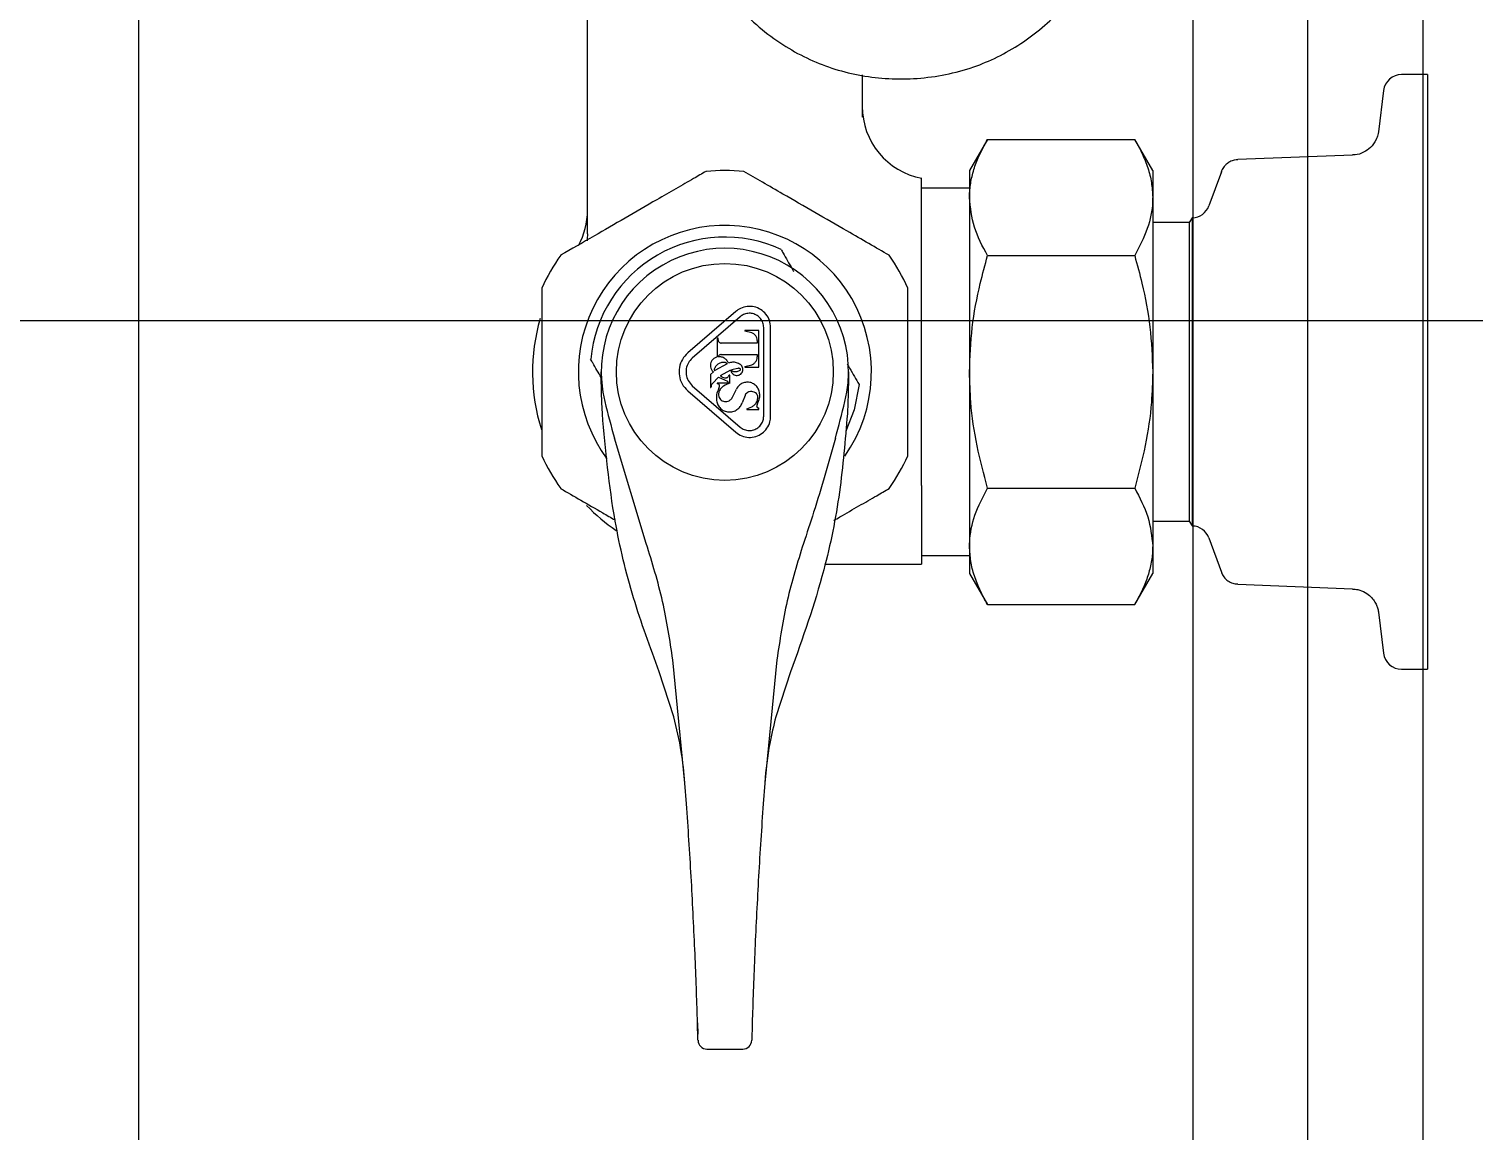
# Model space of a CAD drawing. Header units: millimetres. Extents: x 12325263 to 13848842, y -1463133 to 573208.
# Drawn here: x 12569835.6 to 12569961.3, y -847957.3 to -847861.4 of the extents above; entities that cross this region are included whole.
import ezdxf
from ezdxf.xclip import XClip

# ---------------------------------------------------------------- set-up
doc = ezdxf.new("R2010")
doc.units = ezdxf.units.MM
doc.header["$LTSCALE"] = 1000
doc.header["$XCLIPFRAME"] = 0
doc.linetypes.add('DOTE', pattern=[2.42, 2, -0.2, 0.02, -0.2])
for name, color, linetype in [('A-AXIS', 16, 'DOTE'), ('A-WALL', 5, 'Continuous'), ('fur202301', 252, 'Continuous'), ('WALL', 5, 'Continuous'), ('WALL-SHATCH', 8, 'Continuous'), ('建筑-楼板开洞', 251, 'Continuous')]:
    doc.layers.add(name, color=color, linetype=linetype)

# ---------------------------------------------------------------- blocks, each defined once
blk = doc.blocks.new('adgshg13-A$C7F010FC0')
at = {"layer": 'WALL-SHATCH'}
h = blk.add_hatch(color=256, dxfattribs=at)
h.dxf.hatch_style = 1
h.paths.add_polyline_path([(-60384.17, -16880.9), (-763.16, 197.48), (12587.62, -13153.3), (12587.62, -157996.02), (-162964.85, -188820.43), (-171262.38, -180522.9), (-171262.38, -31310.9), (-150707.19, -10755.71), (-131860.08, -7980.9), (-99162.38, -7980.9), (-99162.38, -4980.9), (-76620.43, -4980.9), (-70107.65, -16880.9)], flags=16)
h.paths.add_polyline_path([(-60091.23, -16380.9), (-646.88, 646.88), (12987.62, -12987.62), (12987.62, -158331.9), (-163100.58, -189250.38), (-171662.38, -180688.59), (-171662.38, -31145.21), (-150777.9, -10260.73), (-131896.69, -7480.9), (-99562.38, -7480.9), (-99562.38, -4580.9), (-76365.55, -4580.9), (-69907.51, -16380.9)])
blk = doc.blocks.new('A$C4C7A72D3')
at = {"layer": 'WALL', "color": 1}
blk.add_blockref('adgshg13-A$C7F010FC0', (210433.01, 205503.57), dxfattribs=at)
blk = doc.blocks.new('qlzw')
at = {"layer": 'A-AXIS'}
blk.add_line((12411416.81, 1033989.76), (12486866.81, 1033989.76), dxfattribs=at)
blk = doc.blocks.new('asdgag2019070515155847995')
for p, q in [((236.86, 0), (262.72, 0)), ((236.86, 0), (236.86, -2.24)), ((262.72, 0), (288.58, 0)), ((288.58, -2.24), (288.58, 0)), ((238.25, -3.81), (241.85, -4.25)), ((283.6, -4.25), (287.19, -3.81)), ((243.86, -6.51), (244.26, -16.49)), ((281.18, -16.49), (281.58, -6.51)), ((245.31, -17.91), (248.28, -19)), ((277.16, -19), (280.14, -17.91)), ((249.32, -20.43), (249.32, -20.46)), ((249.32, -20.46), (262.72, -20.46)), ((249.32, -20.46), (249.73, -20.7)), ((249.73, -20.7), (262.72, -20.7)), ((249.73, -20.7), (249.73, -23.88)), ((262.72, -20.46), (276.12, -20.46)), ((262.72, -20.7), (275.71, -20.7)), ((275.71, -20.7), (276.12, -20.46)), ((275.71, -23.88), (275.71, -20.7)), ((276.12, -20.46), (276.12, -20.43)), ((245.21, -23.88), (242.5, -25.45)), ((245.21, -23.88), (247.55, -23.88)), ((247.55, -23.88), (262.72, -23.88)), ((262.72, -23.88), (277.89, -23.88)), ((277.89, -23.88), (280.24, -23.88)), ((282.95, -25.45), (280.24, -23.88)), ((242.5, -38.24), (242.5, -25.45)), ((252.61, -38.24), (252.61, -25.45)), ((272.83, -38.24), (272.83, -25.45)), ((282.95, -38.24), (282.95, -25.45)), ((242.5, -38.24), (245.21, -39.81)), ((280.24, -39.81), (282.95, -38.24)), ((245.21, -39.81), (247.55, -39.81)), ((246.75, -39.81), (246.75, -43.97)), ((247.55, -39.81), (262.72, -39.81)), ((262.72, -39.81), (277.89, -39.81)), ((277.89, -39.81), (280.24, -39.81)), ((278.68, -43.97), (278.68, -39.81)), ((246.57, -43.97), (245.89, -43.97)), ((254.31, -43.97), (253.87, -43.97)), ((272.61, -43.97), (279.44, -43.97)), ((279.44, -52.38), (279.44, -43.97)), ((236.89, -49.14), (240.57, -49.14)), ((288.79, -55.36), (292.71, -56.66)), ((287.77, -56.56), (298.49, -57.62)), ((298.49, -57.62), (300.27, -57.75)), ((319.33, -63.46), (320.31, -63.43)), ((298.49, -64.55), (287.77, -65.6)), ((300.27, -64.42), (298.49, -64.55)), ((292.71, -65.51), (288.79, -66.8)), ((250.72, -73.02), (218.54, -73.02)), ((423.22, -112.03), (181.97, -112.03))]:
    blk.add_line(p, q)
at = {"color": 1}
for p, q in [((265.38, -50.38), (266.37, -50.43)), ((266.58, -57.1), (258.86, -57.1)), ((266.58, -57.7), (258.86, -57.7)), ((259.11, -58.14), (259.11, -59.34)), ((262.3, -58.14), (259.11, -58.14)), ((259.32, -58.73), (259.17, -59.34)), ((260, -58.27), (260.21, -58.27)), ((260.21, -58.27), (260.21, -61.39)), ((261.21, -58.27), (261.42, -58.27)), ((261.21, -61.39), (261.21, -58.27)), ((262.25, -59.34), (262.1, -58.73)), ((262.3, -59.34), (262.3, -58.14)), ((265.57, -58.27), (265.64, -58.3)), ((265.92, -59.18), (265.76, -58.75)), ((265.98, -58.14), (265.85, -58.14)), ((265.98, -59.18), (265.98, -58.14)), ((257.47, -60.14), (261.07, -64.31)), ((257.93, -59.75), (261.53, -63.91)), ((259.11, -59.34), (259.17, -59.34)), ((262.25, -59.34), (262.3, -59.34)), ((262.41, -59.96), (262.55, -60.5)), ((263.92, -63.91), (267.52, -59.75)), ((264.92, -60.42), (264.23, -60.08)), ((264.37, -64.31), (267.97, -60.14)), ((264.76, -59.33), (265.4, -59.58)), ((265.92, -59.18), (265.98, -59.18)), ((262.02, -60.89), (262.61, -61.94)), ((262.57, -60.58), (263.05, -61.48)), ((263.71, -60.66), (263.02, -60.66)), ((263.18, -61.64), (263.54, -60.85)), ((263.63, -60.79), (263.69, -60.79)), ((263.69, -60.79), (263.69, -61.75)), ((264.17, -61.61), (263.99, -61.54)), ((259.78, -61.67), (259.78, -61.74)), ((259.93, -61.67), (259.78, -61.67)), ((259.78, -61.74), (261.42, -61.74)), ((262.72, -62.08), (262.96, -62.33)), ((262.96, -62.33), (264.09, -62.33)), ((263.18, -61.64), (263.72, -62.16)), ((263.69, -61.75), (263.75, -61.75)), ((263.78, -61.64), (263.75, -61.75)), ((264.09, -62.33), (264.09, -62.29)), ((277.64, -67.91), (268.49, -70.69)), ((266.37, -71.73), (265.38, -71.78))]:
    blk.add_line(p, q, dxfattribs=at)
at = {"color": 1, "flags": 128}
blk.add_lwpolyline([(263.82, -49.41), (266.01, -49.83), (267.87, -50.56)], dxfattribs=at)
at = {"flags": 128}
blk.add_lwpolyline([(250.72, -73.02), (251.18, -73.04), (251.31, -73.05)], dxfattribs=at)
at = {"color": 1}
blk.add_circle((262.72, -61.08), 9.43, dxfattribs=at)
for centre, radius, start, end in [((238.44, -2.24), 1.58, 180, 263), ((287, -2.24), 1.58, 277, 0), ((247.74, -20.48), 1.58, 2, 70), ((277.7, -20.48), 1.58, 110, 178), ((239.63, -42.77), 6.37, 270, 349.1931), ((262.72, -61.08), 17.51, 114.62, 125.38), ((262.72, -61.08), 17.51, 54.62, 65.38), ((320.82, -59.54), 0.796, 1.5191, 88.5077), ((262.72, -61.08), 17.51, 174.62, 185.38), ((262.72, -61.08), 58.91, 359.9951, 1.5186), ((262.72, -61.08), 58.91, 358.4807, 359.9951), ((320.82, -62.62), 0.796, 271.4923, 358.4809), ((262.72, -61.08), 16.72, 314.046, 325.5452), ((248.66, -79.39), 6.37, 61.0882, 90), ((262.72, -61.08), 17.51, 234.62, 245.38), ((262.72, -61.08), 17.51, 294.62, 305.38), ((262.72, -61.08), 16.72, 253.916, 287.4167)]:
    blk.add_arc(centre, radius, start, end)
for centre, radius, start, end in [((262.72, -61.08), 12.74, 54.9601, 120), ((262.72, -61.08), 12.74, 120, 306.4357), ((262.72, -61.08), 10.75, 76.1351, 283.8649), ((228.67, -199.05), 152.86, 74.8984, 76.1351), ((262.72, -61.08), 11.72, 155.3911, 264.6089), ((228.67, 76.89), 152.86, 283.8649, 285.1016)]:
    blk.add_arc(centre, radius, start, end, dxfattribs=at)
for points, knots in [([(241.85, -4.26), (241.94, -4.27), (242.16, -4.31), (242.65, -4.5), (243.21, -4.89), (243.65, -5.54), (243.86, -6.1), (243.84, -6.43), (243.83, -6.51)], [0, 0, 0, 0, 0.083151, 0.212895, 0.472964, 0.694653, 0.932442, 1, 1, 1, 1]), ([(281.62, -6.51), (281.62, -6.36), (281.62, -5.97), (281.87, -5.42), (282.22, -4.94), (282.61, -4.62), (282.98, -4.42), (283.28, -4.32), (283.48, -4.27), (283.58, -4.26), (283.6, -4.25)], [0, 0, 0, 0, 0.141128, 0.354771, 0.534042, 0.68655, 0.812978, 0.911827, 0.98097, 1, 1, 1, 1]), ([(244.28, -16.49), (244.28, -16.59), (244.29, -16.83), (244.43, -17.16), (244.62, -17.45), (244.83, -17.65), (245.02, -17.78), (245.16, -17.86), (245.26, -17.9), (245.3, -17.91), (245.31, -17.91)], [0, 0, 0, 0, 0.156525, 0.377582, 0.564507, 0.719822, 0.842423, 0.929973, 0.981893, 1, 1, 1, 1]), ([(280.14, -17.91), (280.14, -17.91), (280.16, -17.91), (280.24, -17.88), (280.38, -17.81), (280.63, -17.65), (280.91, -17.36), (281.13, -16.94), (281.15, -16.64), (281.16, -16.49)], [0, 0, 0, 0, 0.00136, 0.035544, 0.138531, 0.250515, 0.51724, 0.770449, 1, 1, 1, 1]), ([(245.31, -17.91), (245.3, -17.91), (245.29, -17.91), (245.33, -17.92), (245.39, -17.94), (245.41, -17.95)], [0, 0, 0, 0, 0.1043126, 0.7025435, 1, 1, 1, 1]), ([(242.5, -25.45), (242.91, -25.22), (243.72, -24.78), (244.98, -24.28), (246.26, -23.95), (247.12, -23.91), (247.55, -23.88)], [0, 0, 0, 0, 0.247269, 0.495363, 0.746874, 1, 1, 1, 1]), ([(247.55, -23.88), (247.67, -23.89), (248.58, -23.9), (250.29, -24.24), (251.83, -25.04), (252.61, -25.45)], [0, 0, 0, 0, 0.070107, 0.530793, 1, 1, 1, 1]), ([(252.61, -25.45), (253.41, -25.23), (255.45, -24.67), (258.83, -24.03), (261.42, -23.93), (262.72, -23.88)], [0, 0, 0, 0, 0.24268, 0.618986, 1, 1, 1, 1]), ([(262.72, -23.88), (263.6, -23.91), (265.74, -23.96), (269.14, -24.47), (271.6, -25.12), (272.83, -25.45)], [0, 0, 0, 0, 0.256847, 0.626489, 1, 1, 1, 1]), ([(272.83, -25.45), (273.65, -25.01), (275.31, -24.13), (277.03, -23.97), (277.89, -23.88)], [0, 0, 0, 0, 0.495458, 1, 1, 1, 1]), ([(277.89, -23.88), (278.01, -23.89), (278.52, -23.89), (279.43, -24.01), (280.61, -24.33), (281.78, -24.81), (282.56, -25.24), (282.95, -25.45)], [0, 0, 0, 0, 0.070072, 0.299825, 0.53084, 0.76503, 1, 1, 1, 1]), ([(181.2, -65.86), (182.66, -65.82), (185.76, -65.74), (190.44, -65.63), (195.06, -65.52), (199.23, -65.42), (202.73, -65.35), (205.92, -65.28), (208.94, -65.21), (212.03, -65.11), (214.9, -65.05), (217.75, -65.05), (220.68, -64.85), (223.7, -64.17), (226.53, -63.03), (229.04, -61.55), (231.19, -59.81), (232.99, -57.88), (234.93, -55.16), (236.59, -51.52), (237.28, -47.57), (237.24, -44.3), (236.91, -41.9), (236.29, -39.56), (235.37, -37.35), (234.22, -35.35), (232.82, -33.47), (231.1, -31.68), (228.96, -29.98), (226.37, -28.51), (223.9, -27.6), (221.73, -27.1), (220.04, -26.9), (218.27, -26.84), (216.61, -26.83), (215.49, -26.87), (214.95, -26.88)], [0, 0, 0, 0, 0.040168, 0.085003, 0.128509, 0.167164, 0.199279, 0.224566, 0.254744, 0.282354, 0.309283, 0.333633, 0.360443, 0.38979, 0.418877, 0.447241, 0.4753, 0.503232, 0.530791, 0.584139, 0.639075, 0.668147, 0.698809, 0.729046, 0.75484, 0.781527, 0.807344, 0.833272, 0.861561, 0.892136, 0.922212, 0.936722, 0.954652, 0.969047, 0.98531, 1, 1, 1, 1]), ([(247.55, -39.81), (247.43, -39.8), (246.92, -39.8), (246.01, -39.68), (244.83, -39.36), (243.66, -38.88), (242.88, -38.45), (242.5, -38.24)], [0, 0, 0, 0, 0.070072, 0.299825, 0.53084, 0.76503, 1, 1, 1, 1]), ([(252.61, -38.24), (251.79, -38.68), (250.13, -39.56), (248.42, -39.72), (247.55, -39.81)], [0, 0, 0, 0, 0.495458, 1, 1, 1, 1]), ([(262.72, -39.81), (261.43, -39.76), (258.84, -39.66), (255.47, -39.02), (253.41, -38.46), (252.61, -38.24)], [0, 0, 0, 0, 0.376015, 0.757321, 1, 1, 1, 1]), ([(272.83, -38.24), (271.61, -38.57), (269.15, -39.22), (265.76, -39.73), (263.6, -39.78), (262.72, -39.81)], [0, 0, 0, 0, 0.369947, 0.743153, 1, 1, 1, 1]), ([(277.89, -39.81), (277.77, -39.8), (276.86, -39.79), (275.15, -39.45), (273.61, -38.65), (272.83, -38.24)], [0, 0, 0, 0, 0.0701066, 0.530793, 1, 1, 1, 1]), ([(282.95, -38.24), (282.54, -38.47), (281.72, -38.91), (280.46, -39.41), (279.19, -39.74), (278.32, -39.78), (277.89, -39.81)], [0, 0, 0, 0, 0.2472686, 0.4953626, 0.746874, 1, 1, 1, 1]), ([(253.87, -43.97), (253, -43.97), (252.19, -43.97), (251.06, -43.97), (250.7, -43.97), (250.01, -43.97), (249.68, -43.97), (248.74, -43.97), (248.19, -43.97), (247.25, -43.97), (246.86, -43.97), (246.57, -43.97)], [0, 0, 0, 0, 0.25, 0.25, 0.375, 0.375, 0.5, 0.5, 0.75, 0.75, 1, 1, 1, 1]), ([(272.61, -43.97), (271.9, -43.97), (271.2, -43.97), (269.8, -43.97), (269.1, -43.97), (267.66, -43.97), (266.91, -43.97), (265.74, -43.97), (265.33, -43.97), (264.49, -43.97), (264.06, -43.97), (263.41, -43.97), (263.19, -43.97), (262.75, -43.97), (262.53, -43.97), (261.87, -43.97), (261.44, -43.97), (260.59, -43.97), (260.17, -43.97), (259.36, -43.97), (258.98, -43.97), (257.84, -43.97), (257.12, -43.97), (255.7, -43.97), (255.01, -43.97), (254.31, -43.97)], [0, 0, 0, 0, 0.125, 0.125, 0.25, 0.25, 0.375, 0.375, 0.4375, 0.4375, 0.5, 0.5, 0.53125, 0.53125, 0.5625, 0.5625, 0.625, 0.625, 0.6875, 0.6875, 0.75, 0.75, 0.875, 0.875, 1, 1, 1, 1]), ([(270.02, -45.16), (269.36, -45.16), (268.03, -45.16), (265.56, -45.16), (262.56, -45.16), (259.65, -45.16), (257.29, -45.16), (256.05, -45.16), (255.42, -45.16)], [0, 0, 0, 0, 0.15048, 0.304141, 0.509811, 0.715799, 0.856335, 1, 1, 1, 1]), ([(277.64, -54.25), (279.29, -54.76), (282.61, -55.79), (286.05, -56.3), (287.77, -56.56)], [0, 0, 0, 0, 0.497189, 1, 1, 1, 1]), ([(292.71, -56.66), (293.48, -56.84), (295.39, -57.29), (297.33, -57.53), (298.48, -57.62), (298.49, -57.62)], [0, 0, 0, 0, 0.401089, 0.993367, 1, 1, 1, 1]), ([(300.27, -57.75), (302.37, -57.89), (306.58, -58.17), (310.82, -58.37), (312.95, -58.47)], [0, 0, 0, 0, 0.498686, 1, 1, 1, 1]), ([(312.95, -58.47), (313.92, -58.51), (315.89, -58.59), (317.77, -58.65), (318.73, -58.69)], [0, 0, 0, 0, 0.492197, 1, 1, 1, 1]), ([(318.73, -58.69), (319.05, -58.7), (319.71, -58.71), (320.41, -58.73), (320.79, -58.74), (320.82, -58.74), (320.84, -58.75)], [0, 0, 0, 0, 0.275594, 0.5513563, 0.8269396, 1, 1, 1, 1]), ([(245.28, -62.72), (245.49, -63.08), (245.97, -63.91), (246.79, -65.33), (247.92, -67.29), (249.35, -69.76), (251.04, -72.69), (252.03, -74.41), (252.58, -75.36)], [0, 0, 0, 0, 0.095067, 0.221182, 0.349932, 0.551753, 0.753366, 1, 1, 1, 1]), ([(312.95, -63.69), (310.83, -63.79), (306.59, -63.99), (302.38, -64.27), (300.27, -64.42)], [0, 0, 0, 0, 0.498676, 1, 1, 1, 1]), ([(318.73, -63.48), (317.8, -63.51), (315.92, -63.57), (313.95, -63.65), (312.95, -63.69)], [0, 0, 0, 0, 0.4921866, 1, 1, 1, 1]), ([(320.84, -63.42), (320.8, -63.42), (320.73, -63.42), (320.18, -63.44), (319.47, -63.46), (318.94, -63.47), (318.73, -63.48)], [0, 0, 0, 0, 0.2752431, 0.5503817, 0.8255188, 1, 1, 1, 1]), ([(261.07, -64.31), (261.25, -64.48), (261.6, -64.82), (262.32, -65.07), (263.06, -65.08), (263.8, -64.84), (264.18, -64.49), (264.37, -64.31)], [0, 0, 0, 0, 0.196515, 0.393114, 0.589407, 0.785515, 1, 1, 1, 1]), ([(298.49, -64.55), (298.48, -64.55), (297.57, -64.62), (295.63, -64.83), (293.72, -65.27), (292.71, -65.51)], [0, 0, 0, 0, 0.006633, 0.472675, 1, 1, 1, 1]), ([(287.77, -65.6), (286.07, -65.86), (282.63, -66.37), (279.31, -67.4), (277.64, -67.91)], [0, 0, 0, 0, 0.497176, 1, 1, 1, 1]), ([(272.86, -75.36), (273.2, -74.78), (273.86, -73.63), (274.78, -72.04), (275.39, -70.99), (275.59, -70.63)], [0, 0, 0, 0, 0.397976, 0.794839, 1, 1, 1, 1]), ([(255.42, -77), (256.08, -77), (257.41, -77), (259.88, -77), (262.88, -77), (265.79, -77), (268.15, -77), (269.39, -77), (270.02, -77)], [0, 0, 0, 0, 0.15048, 0.304141, 0.509811, 0.715799, 0.856335, 1, 1, 1, 1])]:
    blk.add_open_spline(points, degree=3, knots=knots)
for points, knots in [([(252.58, -46.8), (252.25, -47.38), (251.58, -48.53), (250.35, -50.67), (248.85, -53.26), (247.39, -55.79), (246.22, -57.83), (245.59, -58.9), (245.28, -59.44)], [0, 0, 0, 0, 0.152285, 0.304144, 0.509813, 0.7158, 0.857744, 1, 1, 1, 1]), ([(275.64, -51.62), (275.54, -51.43), (275.1, -50.67), (274.37, -49.41), (273.55, -47.99), (273.07, -47.16), (272.86, -46.8)], [0, 0, 0, 0, 0.102202, 0.428801, 0.756089, 1, 1, 1, 1]), ([(262.02, -50.46), (262.14, -50.38), (262.8, -50), (263.37, -49.68), (263.82, -49.41)], [0, 0, 0, 0, 0.186271, 1, 1, 1, 1]), ([(262.72, -50.33), (262.73, -50.33), (263.02, -50.33), (263.89, -50.34), (264.78, -50.37), (265.38, -50.38)], [0, 0, 0, 0, 0.0079859, 0.33867, 1, 1, 1, 1]), ([(266.37, -50.43), (268.64, -50.62), (273.21, -50.99), (280.77, -52.51), (285.87, -54.32), (288.79, -55.36)], [0, 0, 0, 0, 0.296803, 0.596484, 1, 1, 1, 1]), ([(268.49, -51.47), (270.65, -52.08), (273.71, -52.94), (276.74, -53.95), (277.64, -54.25)], [0, 0, 0, 0, 0.701725, 1, 1, 1, 1]), ([(252.07, -56.2), (252.17, -56.14), (252.72, -55.83), (253.33, -55.48), (253.91, -55.14), (253.98, -55.1)], [0, 0, 0, 0, 0.17811, 0.899567, 1, 1, 1, 1]), ([(258.86, -57.1), (258.65, -57.12), (258.24, -57.16), (257.69, -57.48), (257.27, -57.95), (257.03, -58.52), (257, -59.14), (257.15, -59.71), (257.37, -60.01), (257.47, -60.14)], [0, 0, 0, 0, 0.148198, 0.296511, 0.443171, 0.588196, 0.732938, 0.878843, 1, 1, 1, 1]), ([(258.86, -57.7), (258.72, -57.72), (258.44, -57.75), (258.07, -57.96), (257.79, -58.27), (257.63, -58.66), (257.61, -59.07), (257.71, -59.46), (257.86, -59.66), (257.93, -59.75)], [0, 0, 0, 0, 0.148163, 0.296465, 0.443131, 0.588182, 0.732955, 0.878873, 1, 1, 1, 1]), ([(267.97, -60.14), (268.09, -59.97), (268.33, -59.63), (268.45, -59.01), (268.37, -58.38), (268.09, -57.82), (267.64, -57.4), (267.11, -57.14), (266.75, -57.11), (266.58, -57.1)], [0, 0, 0, 0, 0.149187, 0.298501, 0.446166, 0.591788, 0.736469, 0.881698, 1, 1, 1, 1]), ([(267.52, -59.75), (267.6, -59.63), (267.76, -59.41), (267.84, -58.98), (267.79, -58.57), (267.59, -58.19), (267.29, -57.9), (266.94, -57.73), (266.69, -57.71), (266.58, -57.7)], [0, 0, 0, 0, 0.149138, 0.298435, 0.446094, 0.591734, 0.736447, 0.881699, 1, 1, 1, 1]), ([(260, -58.27), (259.92, -58.28), (259.76, -58.29), (259.54, -58.42), (259.39, -58.58), (259.34, -58.69), (259.32, -58.73)], [0, 0, 0, 0, 0.282556, 0.565414, 0.84658, 1, 1, 1, 1]), ([(262.1, -58.73), (262.06, -58.66), (261.98, -58.51), (261.78, -58.35), (261.58, -58.28), (261.46, -58.27), (261.42, -58.27)], [0, 0, 0, 0, 0.284172, 0.568596, 0.852718, 1, 1, 1, 1]), ([(264.22, -58.16), (264.12, -58.22), (263.91, -58.35), (263.7, -58.66), (263.6, -59.01), (263.63, -59.37), (263.77, -59.71), (263.99, -59.95), (264.16, -60.05), (264.23, -60.08)], [0, 0, 0, 0, 0.150823, 0.301834, 0.452829, 0.603274, 0.752865, 0.901672, 1, 1, 1, 1]), ([(264.8, -58.05), (264.66, -58.05), (264.46, -58.06), (264.28, -58.14), (264.22, -58.16)], [0, 0, 0, 0, 0.665109, 1, 1, 1, 1]), ([(264.48, -58.53), (264.45, -58.6), (264.41, -58.75), (264.43, -58.93), (264.47, -59.03), (264.48, -59.06)], [0, 0, 0, 0, 0.416941, 0.834382, 1, 1, 1, 1]), ([(265.01, -58.22), (264.95, -58.21), (264.84, -58.21), (264.67, -58.28), (264.55, -58.39), (264.5, -58.49), (264.48, -58.53)], [0, 0, 0, 0, 0.260311, 0.520861, 0.782819, 1, 1, 1, 1]), ([(265.57, -58.27), (265.37, -58.18), (265.12, -58.08), (264.86, -58.05), (264.8, -58.05)], [0, 0, 0, 0, 0.772617, 1, 1, 1, 1]), ([(265.76, -58.75), (265.7, -58.66), (265.6, -58.48), (265.33, -58.29), (265.12, -58.24), (265.01, -58.22)], [0, 0, 0, 0, 0.327787, 0.655803, 1, 1, 1, 1]), ([(265.64, -58.3), (265.65, -58.31), (265.68, -58.32), (265.73, -58.31), (265.76, -58.3), (265.78, -58.29), (265.78, -58.28)], [0, 0, 0, 0, 0.309953, 0.621202, 0.935437, 1, 1, 1, 1]), ([(265.78, -58.28), (265.8, -58.27), (265.82, -58.24), (265.85, -58.19), (265.85, -58.15), (265.85, -58.14)], [0, 0, 0, 0, 0.364739, 0.731072, 1, 1, 1, 1]), ([(262.08, -59.73), (262.02, -59.84), (261.9, -60.05), (261.86, -60.42), (261.93, -60.65), (261.97, -60.76)], [0, 0, 0, 0, 0.33285, 0.665925, 1, 1, 1, 1]), ([(262.92, -60.35), (262.95, -60.3), (263.01, -60.2), (263.04, -60.02), (263, -59.85), (262.91, -59.69), (262.78, -59.58), (262.61, -59.51), (262.43, -59.51), (262.26, -59.56), (262.15, -59.65), (262.1, -59.71), (262.08, -59.73)], [0, 0, 0, 0, 0.105949, 0.212046, 0.3182, 0.42439, 0.530553, 0.636641, 0.742637, 0.848566, 0.95448, 1, 1, 1, 1]), ([(262.43, -59.77), (262.42, -59.81), (262.4, -59.87), (262.41, -59.94), (262.41, -59.96)], [0, 0, 0, 0, 0.635039, 1, 1, 1, 1]), ([(262.58, -59.76), (262.57, -59.75), (262.56, -59.74), (262.54, -59.72), (262.51, -59.72), (262.48, -59.72), (262.46, -59.73), (262.44, -59.75), (262.44, -59.77), (262.43, -59.77)], [0, 0, 0, 0, 0.148559, 0.299303, 0.449908, 0.600344, 0.750704, 0.901115, 1, 1, 1, 1]), ([(262.55, -60.5), (262.57, -60.48), (262.62, -60.45), (262.67, -60.38), (262.69, -60.32), (262.69, -60.29)], [0, 0, 0, 0, 0.330828, 0.662479, 1, 1, 1, 1]), ([(262.69, -60.29), (262.69, -60.19), (262.7, -60.01), (262.62, -59.84), (262.58, -59.76)], [0, 0, 0, 0, 0.524806, 1, 1, 1, 1]), ([(264.48, -59.06), (264.51, -59.11), (264.58, -59.22), (264.68, -59.3), (264.75, -59.33), (264.76, -59.33)], [0, 0, 0, 0, 0.466085, 0.93274, 1, 1, 1, 1]), ([(265.22, -61.81), (265.35, -61.78), (265.6, -61.72), (265.91, -61.47), (266.13, -61.14), (266.22, -60.76), (266.18, -60.37), (266.02, -60.02), (265.75, -59.73), (265.52, -59.63), (265.4, -59.58)], [0, 0, 0, 0, 0.1260281, 0.252129, 0.3779978, 0.503351, 0.6282049, 0.7527969, 0.8774778, 1, 1, 1, 1]), ([(259.93, -61.67), (259.96, -61.67), (260.02, -61.66), (260.11, -61.62), (260.17, -61.54), (260.2, -61.46), (260.21, -61.41), (260.21, -61.39)], [0, 0, 0, 0, 0.215971, 0.432405, 0.648405, 0.863239, 1, 1, 1, 1]), ([(261.21, -61.39), (261.21, -61.42), (261.22, -61.49), (261.27, -61.57), (261.33, -61.63), (261.38, -61.65), (261.4, -61.66)], [0, 0, 0, 0, 0.274072, 0.548719, 0.82341, 1, 1, 1, 1]), ([(261.97, -60.76), (261.88, -60.81), (261.7, -60.9), (261.5, -61.14), (261.4, -61.41), (261.4, -61.58), (261.4, -61.66)], [0, 0, 0, 0, 0.26686, 0.533907, 0.800975, 1, 1, 1, 1]), ([(261.91, -61.03), (261.9, -61.12), (261.88, -61.31), (261.97, -61.58), (262.14, -61.81), (262.33, -61.94), (262.45, -61.98), (262.48, -62)], [0, 0, 0, 0, 0.226937, 0.454038, 0.681139, 0.908239, 1, 1, 1, 1]), ([(262.02, -60.89), (262, -60.9), (261.96, -60.93), (261.93, -60.98), (261.92, -61.02), (261.91, -61.03)], [0, 0, 0, 0, 0.391293, 0.783856, 1, 1, 1, 1]), ([(262.57, -60.58), (262.64, -60.56), (262.78, -60.51), (262.87, -60.4), (262.92, -60.35)], [0, 0, 0, 0, 0.508832, 1, 1, 1, 1]), ([(263.02, -60.66), (263.01, -60.66), (263.01, -60.67), (263, -60.69), (263, -60.7), (263.01, -60.72), (263.01, -60.72), (263.02, -60.73)], [0, 0, 0, 0, 0.215953, 0.43574, 0.655511, 0.875241, 1, 1, 1, 1]), ([(263.24, -61.03), (263.24, -61), (263.24, -60.94), (263.2, -60.85), (263.14, -60.78), (263.07, -60.74), (263.03, -60.73), (263.02, -60.73)], [0, 0, 0, 0, 0.2244012, 0.449285, 0.674167, 0.8990535, 1, 1, 1, 1]), ([(263.05, -61.48), (263.11, -61.39), (263.2, -61.25), (263.23, -61.09), (263.24, -61.03)], [0, 0, 0, 0, 0.629845, 1, 1, 1, 1]), ([(263.63, -60.79), (263.62, -60.79), (263.6, -60.79), (263.57, -60.81), (263.55, -60.83), (263.54, -60.84), (263.54, -60.85)], [0, 0, 0, 0, 0.284958, 0.571637, 0.85828, 1, 1, 1, 1]), ([(263.71, -60.66), (263.78, -60.84), (263.86, -61.08), (264.01, -61.27), (264.04, -61.31)], [0, 0, 0, 0, 0.803822, 1, 1, 1, 1]), ([(263.99, -61.54), (263.97, -61.54), (263.93, -61.53), (263.87, -61.55), (263.81, -61.58), (263.79, -61.62), (263.78, -61.64)], [0, 0, 0, 0, 0.248062, 0.496964, 0.745626, 1, 1, 1, 1]), ([(264.04, -61.31), (264.11, -61.38), (264.25, -61.52), (264.47, -61.61), (264.61, -61.63), (264.65, -61.63)], [0, 0, 0, 0, 0.4157625, 0.8318446, 1, 1, 1, 1]), ([(264.65, -61.63), (264.71, -61.63), (264.85, -61.63), (265.04, -61.54), (265.19, -61.4), (265.29, -61.22), (265.3, -61.09), (265.3, -61.03)], [0, 0, 0, 0, 0.203981, 0.408166, 0.612157, 0.815608, 1, 1, 1, 1]), ([(265.3, -61.03), (265.3, -60.95), (265.28, -60.8), (265.17, -60.6), (265.03, -60.48), (264.95, -60.43), (264.92, -60.42)], [0, 0, 0, 0, 0.301461, 0.603172, 0.905238, 1, 1, 1, 1]), ([(261.42, -61.74), (261.44, -61.82), (261.5, -61.98), (261.67, -62.18), (261.9, -62.3), (262.15, -62.35), (262.41, -62.31), (262.6, -62.2), (262.69, -62.11), (262.72, -62.08)], [0, 0, 0, 0, 0.152682, 0.305487, 0.458277, 0.611087, 0.763952, 0.916882, 1, 1, 1, 1]), ([(262.48, -62), (262.5, -62), (262.52, -62), (262.56, -62), (262.59, -61.98), (262.6, -61.96), (262.61, -61.94), (262.61, -61.94)], [0, 0, 0, 0, 0.2338351, 0.4690243, 0.7042639, 0.939621, 1, 1, 1, 1]), ([(263.72, -62.16), (263.77, -62.2), (263.89, -62.28), (264.02, -62.28), (264.09, -62.29)], [0, 0, 0, 0, 0.4855147, 1, 1, 1, 1]), ([(264.17, -61.61), (264.34, -61.69), (264.68, -61.85), (265.04, -61.82), (265.22, -61.81)], [0, 0, 0, 0, 0.507309, 1, 1, 1, 1]), ([(261.53, -63.91), (261.65, -64.04), (261.91, -64.28), (262.43, -64.46), (262.96, -64.47), (263.5, -64.3), (263.77, -64.05), (263.92, -63.91)], [0, 0, 0, 0, 0.196489, 0.393088, 0.589383, 0.785495, 1, 1, 1, 1]), ([(288.79, -66.8), (286.66, -67.58), (282.39, -69.15), (274.89, -70.95), (269.49, -71.45), (266.37, -71.73)], [0, 0, 0, 0, 0.294805, 0.592429, 1, 1, 1, 1]), ([(263.22, -71.83), (262.79, -72.08), (262.23, -72.39), (261.73, -72.69), (261.62, -72.75)], [0, 0, 0, 0, 0.789169, 1, 1, 1, 1]), ([(265.38, -71.78), (264.9, -71.79), (264, -71.82), (263.13, -71.83), (262.73, -71.83), (262.72, -71.83)], [0, 0, 0, 0, 0.530761, 0.992016, 1, 1, 1, 1])]:
    blk.add_open_spline(points, degree=3, knots=knots, dxfattribs=at)
blk = doc.blocks.new('*U1453')
blk.add_lwpolyline([(-2153.04, -720), (-2153.04, -760), (-950, -760), (-950, -2860.05), (0, -2860.05), (0, -20), (0, 0), (-2153.04, 0), (-2153.04, -20), (-2153.04, -210), (-2168.04, -210), (-2168.04, -720), (-910, -720), (-910, -2820.05), (-40, -2820.05), (-40, -20), (-2153.04, -20), (-2153.04, -210)])
blk = doc.blocks.new('sdfgsdffhg')
at = {"layer": 'fur202301', "xscale": -1, "rotation": 270}
blk.add_blockref('*U1453', (-11127.07, 27920.12, 0), dxfattribs=at)
at = {"layer": 'fur202301', "rotation": 270}
blk.add_blockref('asdgag2019070515155847995', (-11126.68, 26428.27), dxfattribs=at)

msp = doc.modelspace()

# ---------------------------------------------------------------- block references
ref = msp.add_blockref('A$C4C7A72D3', (12385714.85, -906209.52), dxfattribs=dict(rotation=350.041249254255))
XClip(ref).set_block_clipping_path([(223442.8584877662, 85923.1187333744), (220542.7961432356, 85923.1422391906), (220542.8579492103, 89292.823275506), (211526.9150355905, 89292.8101311298), (210631.4331447985, 94392.8080583527), (206113.3685902953, 94392.8025418455), (206001.4315187763, 95030.3127344656), (204376.2826588508, 94744.9613686837), (203364.4570056833, 100506.9030052917), (197947.3947122637, 99555.7482674252), (192482.3428474721, 130679.4765393781), (190118.7804593667, 130264.4504016289), (191623.4071957469, 121695.6427078634), (177046.6486519482, 119136.2011700841), (175707.6223907359, 126760.8483765714), (173902.988371335, 128026.4039125028), (169528.3854461554, 127258.2903269802), (169070.0967394859, 129868.3614864857), (163308.2517458182, 128856.6693391807), (163766.52659606, 126246.6171700556), (159679.1795131005, 125528.9180921423), (170669.6888374612, 62935.797914044), (167222.1989369914, 62330.4650948944), (167939.7759490944, 58243.6808593175), (171386.9528796654, 58848.2912487988), (172857.0656793863, 50477.0032648193), (165962.5026008021, 49266.4230898353), (168037.7813034765, 37447.1796448426), (140649.9584970828, 32638.2390106404), (115387.9799239188, 28202.5781787895), (95598.7254695911, 140907.4332163476), (226939.476109907, 163968.8668500402), (240128.6952811591, 88852.8973128139)])

# ---------------------------------------------------------------- next in the draw order: hatches: boundary and pattern name
at = {"layer": '建筑-楼板开洞'}
h = msp.add_hatch(dxfattribs=at)
h.set_pattern_fill('DASH', color=256, scale=500)
h.set_pattern_definition([(0, (0, 0), (476.25, 476.25), [476.25, -476.25])])
h.paths.add_polyline_path([(12597696.74, -842386.79), (12590696.81, -842386.9), (12590697.07, -843986.79), (12595796.81, -843986.85), (12595797.07, -849736.85), (12588796.81, -849736.79), (12588796.81, -851936.79), (12564896.81, -851936.79), (12564896.81, -816186.79), (12568846.81, -816186.79), (12568846.81, -816040), (12568846.81, -807536.79), (12574696.83, -807536.8), (12574696.77, -810386.79), (12575896.81, -810386.79), (12579055.23, -810386.78), (12580496.91, -811828.21), (12580696.91, -819086.85), (12595696.92, -819086.72), (12595696.9, -812786.79), (12597696.66, -812786.79)])

# ---------------------------------------------------------------- next in the draw order: block references
at = {"color": 2}
msp.add_blockref('qlzw', (133430, -1881876.54), dxfattribs=at)

# ---------------------------------------------------------------- next in the draw order: block references
msp.add_blockref('sdfgsdffhg', (12581083.9, -874056.8, 0))

# ---------------------------------------------------------------- next in the draw order: linework, layer by layer
at = {"layer": 'A-WALL'}
msp.add_line((12569946.81, -846136.56), (12569946.81, -849286.56), dxfattribs=at)

doc.saveas('drawing.dxf')
